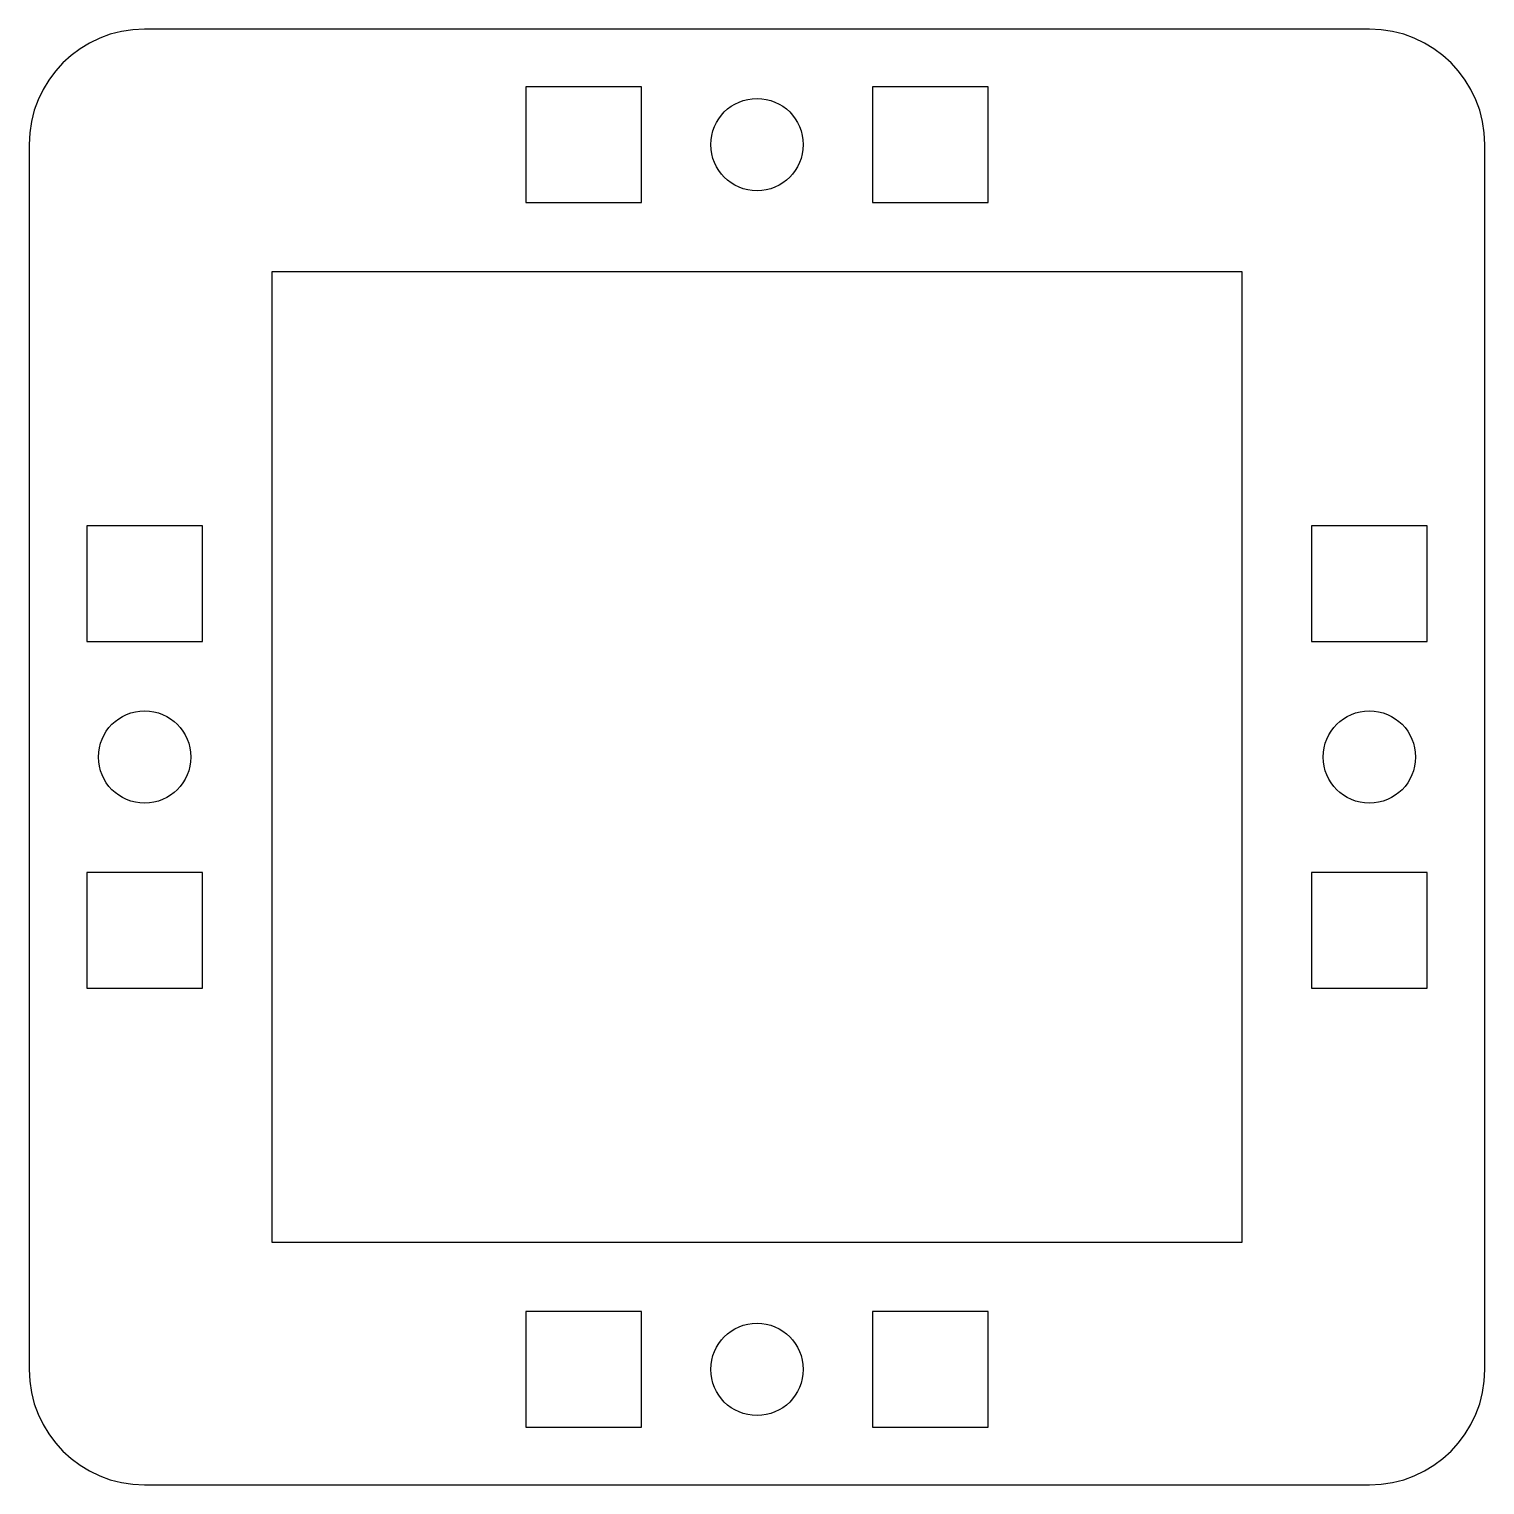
# Model space of a CAD drawing. Header units: millimetres. Extents: x -31.5 to 31.5, y -31.5 to 31.5.
import ezdxf

# ---------------------------------------------------------------- set-up
doc = ezdxf.new("R2010")
doc.units = ezdxf.units.MM

msp = doc.modelspace()

# ---------------------------------------------------------------- linework, layer by layer
at = {"color": 7, "linetype": 'Continuous', "lineweight": 25}
for p, q in [((26.5, 31.5), (-26.5, 31.5)), ((-10, 29), (-10, 24)), ((-5, 29), (-10, 29)), ((-5, 24), (-5, 29)), ((5, 29), (5, 24)), ((10, 29), (5, 29)), ((10, 24), (10, 29)), ((-31.5, 26.5), (-31.5, -26.5)), ((31.5, -26.5), (31.5, 26.5)), ((-10, 24), (-5, 24)), ((5, 24), (10, 24)), ((-21, 21), (-21, -21)), ((21, 21), (-21, 21)), ((21, -21), (21, 21)), ((-29, 10), (-29, 5)), ((-24, 10), (-29, 10)), ((-24, 5), (-24, 10)), ((24, 10), (24, 5)), ((29, 10), (24, 10)), ((29, 5), (29, 10)), ((-29, 5), (-24, 5)), ((24, 5), (29, 5)), ((-24, -5), (-29, -5)), ((-29, -5), (-29, -10)), ((-24, -10), (-24, -5)), ((29, -5), (24, -5)), ((24, -5), (24, -10)), ((29, -10), (29, -5)), ((-29, -10), (-24, -10)), ((24, -10), (29, -10)), ((-21, -21), (21, -21)), ((-10, -24), (-10, -29)), ((-5, -24), (-10, -24)), ((-5, -29), (-5, -24)), ((5, -24), (5, -29)), ((10, -24), (5, -24)), ((10, -29), (10, -24)), ((-10, -29), (-5, -29)), ((5, -29), (10, -29)), ((-26.5, -31.5), (26.5, -31.5))]:
    msp.add_line(p, q, dxfattribs=at)
for centre in [(0, 26.5), (-26.5, 0), (26.5, 0), (0, -26.5)]:
    msp.add_circle(centre, 2, dxfattribs=at)
for centre, start, end in [((-26.5, 26.5), 90, 180), ((26.5, 26.5), 0, 90), ((-26.5, -26.5), 180, 270), ((26.5, -26.5), 270, 0)]:
    msp.add_arc(centre, 5, start, end, dxfattribs=at)

doc.saveas('drawing.dxf')
